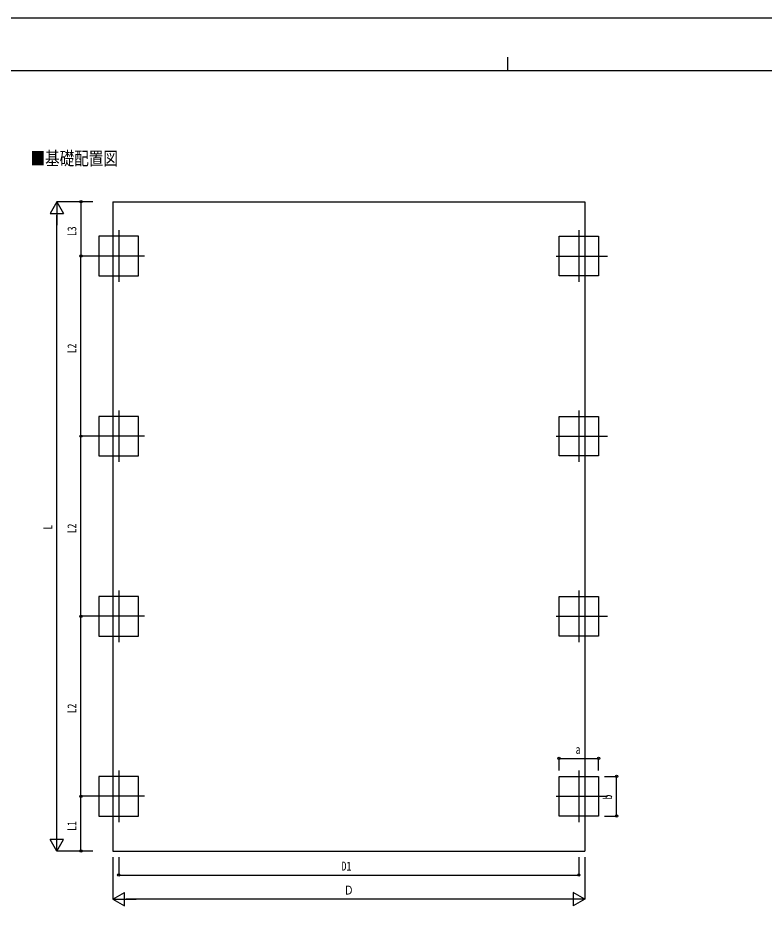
# Model space of a CAD drawing. Units: millimetres, scale not verified. Extents: x -18922 to 18922, y -13365 to 13365.
# Drawn here: x -8182 to 4272, y -1696 to 13365 of the extents above; entities that cross this region are included whole.
import ezdxf
from ezdxf.enums import TextEntityAlignment as Align

# ---------------------------------------------------------------- set-up
doc = ezdxf.new("R2010")
doc.units = ezdxf.units.MM
doc.header["$LTSCALE"] = 50
for name, color, linetype in [('0-2_USER1', 3, 'Continuous'), ('0-4_YKK_12', 2, 'Continuous'), ('0-6_YKK_A1', 4, 'Continuous'), ('0-7_YKK_D', 6, 'Continuous'), ('0-8_YKK_ZWAK', 7, 'Continuous')]:
    doc.layers.add(name, color=color, linetype=linetype)
doc.styles.add('ＭＳ ゴシック', font='')
doc.styles.get('ＭＳ ゴシック').set_extended_font_data('MS Gothic')

msp = doc.modelspace()

# ---------------------------------------------------------------- linework, layer by layer
at = {"layer": '0-4_YKK_12'}
for p, q in [((-6504.29, 9828.14), (-6504.29, 8968.14)), ((1168.71, 9828.14), (1168.71, 8968.14)), ((-6074.29, 9398.14), (-6934.29, 9398.14)), ((788.71, 9398.14), (1648.71, 9398.14)), ((-6504.29, 6828.14), (-6504.29, 5968.14)), ((1168.71, 6828.14), (1168.71, 5968.14)), ((-6074.29, 6398.14), (-6934.29, 6398.14)), ((788.71, 6398.14), (1648.71, 6398.14)), ((-6504.29, 3828.14), (-6504.29, 2968.14)), ((1168.71, 3828.14), (1168.71, 2968.14)), ((-6074.29, 3398.14), (-6934.29, 3398.14)), ((788.71, 3398.14), (1648.71, 3398.14)), ((-6504.29, 828.14), (-6504.29, -31.86)), ((1168.71, 828.14), (1168.71, -31.86)), ((-6074.29, 398.14), (-6934.29, 398.14)), ((788.71, 398.14), (1648.71, 398.14))]:
    msp.add_line(p, q, dxfattribs=at)
at = {"layer": '0-6_YKK_A1'}
for p, q in [((-6602.79, 10304.57), (-6602.79, -516.45)), ((-6602.79, -516.45), (1267.21, -516.45))]:
    msp.add_line(p, q, dxfattribs=at)
msp.add_lwpolyline([(-6602.79, 10304.57), (1267.21, 10304.57), (1267.21, -516.45)], dxfattribs=at)
for points in [[(-6174.29, 9068.14), (-6174.29, 9728.14), (-6834.29, 9728.14), (-6834.29, 9068.14)], [(838.71, 9068.14), (838.71, 9728.14), (1498.71, 9728.14), (1498.71, 9068.14)], [(-6174.29, 6068.14), (-6174.29, 6728.14), (-6834.29, 6728.14), (-6834.29, 6068.14)], [(838.71, 6068.14), (838.71, 6728.14), (1498.71, 6728.14), (1498.71, 6068.14)], [(-6174.29, 3068.14), (-6174.29, 3728.14), (-6834.29, 3728.14), (-6834.29, 3068.14)], [(838.71, 3068.14), (838.71, 3728.14), (1498.71, 3728.14), (1498.71, 3068.14)], [(-6174.29, 68.14), (-6174.29, 728.14), (-6834.29, 728.14), (-6834.29, 68.14)], [(838.71, 68.14), (838.71, 728.14), (1498.71, 728.14), (1498.71, 68.14)]]:
    msp.add_lwpolyline(points, close=True, dxfattribs=at)
at = {"layer": '0-7_YKK_D'}
for p, q in [((-7534.29, 10304.57), (-7646.79, 10109.71)), ((-6934.29, 10304.57), (-7535.29, 10304.57)), ((-7534.29, 10304.57), (-7421.79, 10109.71)), ((-7534.29, 10304.57), (-7534.29, 9914.86)), ((-6934.29, 10304.57), (-7135.29, 10304.57)), ((-7134.29, 10304.57), (-7134.29, 9398.14)), ((-7646.79, 10109.71), (-7421.79, 10109.71)), ((-7534.29, -291.45), (-7534.29, 10079.57)), ((-6934.29, 9398.14), (-7135.29, 9398.14)), ((-6935.29, 9398.14), (-7135.29, 9398.14)), ((-7134.29, 6398.14), (-7134.29, 9398.14)), ((-6935.29, 6398.14), (-7135.29, 6398.14)), ((-6935.29, 6398.14), (-7135.29, 6398.14)), ((-7134.29, 3398.14), (-7134.29, 6398.14)), ((-6935.29, 3398.14), (-7135.29, 3398.14)), ((-6935.29, 3398.14), (-7135.29, 3398.14)), ((-7134.29, 398.14), (-7134.29, 3398.14)), ((838.71, 828.14), (838.71, 1029.14)), ((838.71, 1028.14), (1498.71, 1028.14)), ((1498.71, 828.14), (1498.71, 1029.14)), ((1598.71, 728.14), (1799.71, 728.14)), ((1798.71, 68.14), (1798.71, 728.14)), ((-6934.29, 398.14), (-7135.29, 398.14)), ((-6934.29, 398.14), (-7135.29, 398.14)), ((-7134.29, -516.45), (-7134.29, 398.14)), ((1598.71, 68.14), (1799.71, 68.14)), ((-7534.29, -516.45), (-7534.29, -126.74)), ((-7534.29, -516.45), (-7646.79, -321.59)), ((-7421.79, -321.59), (-7646.79, -321.59)), ((-7534.29, -516.45), (-7421.79, -321.59)), ((-6934.29, -516.45), (-7535.29, -516.45)), ((-6934.29, -516.45), (-7135.29, -516.45)), ((-6602.79, -619.91), (-6602.79, -1317.45)), ((-6504.29, -619.91), (-6504.29, -917.45)), ((1168.71, -619.91), (1168.71, -917.45)), ((1267.21, -619.91), (1267.21, -1317.45)), ((-6504.29, -916.45), (1168.71, -916.45)), ((-6602.79, -1316.45), (-6407.93, -1203.95)), ((-6407.93, -1428.95), (-6407.93, -1203.95)), ((1267.21, -1316.45), (1072.36, -1203.95)), ((1072.36, -1203.95), (1072.36, -1428.95)), ((-6602.79, -1316.45), (-6407.93, -1428.95)), ((-6602.79, -1316.45), (-6213.07, -1316.45)), ((1042.21, -1316.45), (-6377.79, -1316.45)), ((1267.21, -1316.45), (877.5, -1316.45)), ((1267.21, -1316.45), (1072.36, -1428.95))]:
    msp.add_line(p, q, dxfattribs=at)
for centre in [(-7134.29, 10304.57), (-7134.29, 9398.14), (-7134.29, 9398.14), (-7134.29, 6398.14), (-7134.29, 6398.14), (-7134.29, 3398.14), (-7134.29, 3398.14), (838.71, 1028.14), (1498.71, 1028.14), (1798.71, 728.14), (-7134.29, 398.14), (-7134.29, 398.14), (1798.71, 68.14), (-7134.29, -516.45), (-6504.29, -916.45), (1168.71, -916.45)]:
    msp.add_circle(centre, 19.12, dxfattribs=at)
at = {"layer": '0-8_YKK_ZWAK'}
for p, q in [((-22.41, 12712.5), (-22.41, 12487.5)), ((17527.59, 12487.5), (-17572.41, 12487.5))]:
    msp.add_line(p, q, dxfattribs=at)
msp.add_lwpolyline([(-18922.5, -13365), (18922.5, -13365), (18922.5, 13365), (-18922.5, 13365)], close=True, dxfattribs=at)

# ---------------------------------------------------------------- texts
at = {"layer": '0-2_USER1', "style": 'ＭＳ ゴシック', "width": 0.8}
msp.add_text('■基礎配置図', height=222.7, dxfattribs=at).set_placement((-7974.43, 10848.11), align=Align.BOTTOM_LEFT)
at = {"layer": '0-7_YKK_D', "style": 'ＭＳ ゴシック', "width": 0.8}
for s, p in [('L3', (-7166.29, 9732.55)), ('L2', (-7166.29, 7779.34)), ('L', (-7566.29, 4840.06)), ('L2', (-7166.29, 4779.34)), ('L2', (-7166.29, 1779.34)), ('b', (1766.71, 344.14)), ('L1', (-7166.29, -177.95))]:
    msp.add_text(s, height=148.5, rotation=90, dxfattribs=at).set_placement(p, align=Align.BOTTOM_LEFT)
for s, p in [('a', (1114.71, 1060.14)), ('D1', (-2786.59, -884.45)), ('Ｄ', (-2748.79, -1284.45))]:
    msp.add_text(s, height=148.5, dxfattribs=at).set_placement(p, align=Align.BOTTOM_LEFT)

doc.saveas('drawing.dxf')
